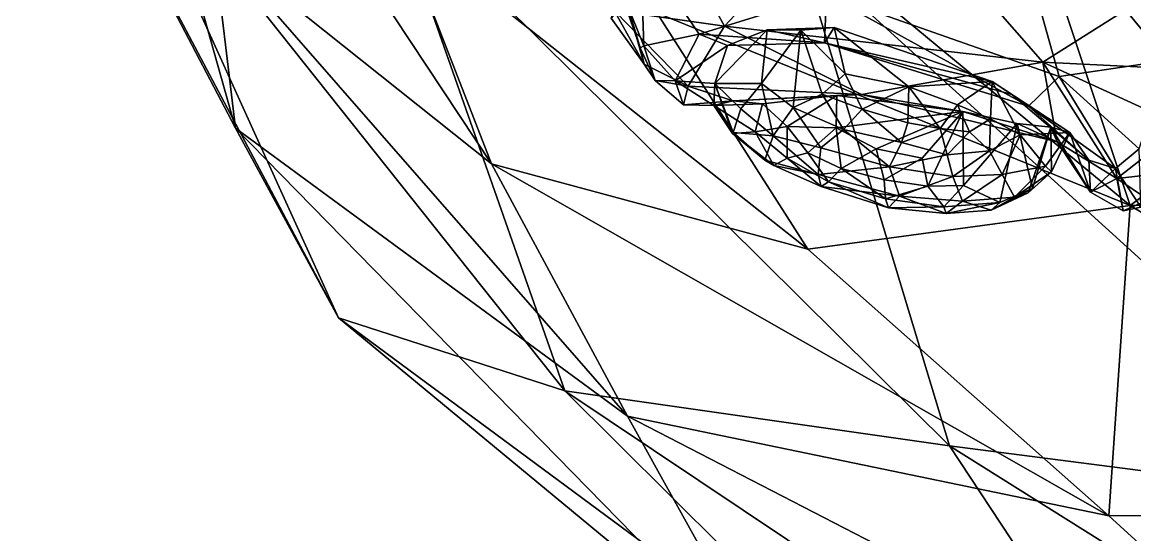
# Model space of a CAD drawing. Extents: x -1.07 to 1.07, y -3.15 to 5.89.
# Drawn here: x -0.8047 to -0.578, y -0.5574 to -0.453 of the extents above; entities that cross this region are included whole.
import ezdxf

# ---------------------------------------------------------------- set-up
doc = ezdxf.new("R2010")
doc.units = 0
doc.layers.add('TRICERTP$LWO', color=1, linetype='CONTINUOUS')

msp = doc.modelspace()

# ---------------------------------------------------------------- linework, layer by layer
at = {"layer": 'TRICERTP$LWO'}
for points in [[(-0.80473, -0.3915, 1.689), (-0.79922, -0.33973, 1.28291), (-0.76127, -0.47459, 1.57617)], [(-0.76579, -0.43659, 1.37961), (-0.76127, -0.47459, 1.57617), (-0.79922, -0.33973, 1.28291)], [(-0.78584, -0.41275, 2.00679), (-0.80473, -0.3915, 1.689), (-0.74025, -0.51323, 1.89386)], [(-0.76127, -0.47459, 1.57617), (-0.74025, -0.51323, 1.89386), (-0.80473, -0.3915, 1.689)], [(-0.76579, -0.43659, 1.37961), (-0.76877, -0.39168, 1.1775), (-0.70911, -0.48181, 1.31336)], [(-0.72788, -0.43334, 1.1638), (-0.70911, -0.48181, 1.31336), (-0.76877, -0.39168, 1.1775)], [(-0.72998, -0.42602, 2.12985), (-0.78584, -0.41275, 2.00679), (-0.69412, -0.52811, 2.03081)], [(-0.74025, -0.51323, 1.89386), (-0.69412, -0.52811, 2.03081), (-0.78584, -0.41275, 2.00679)], [(-0.66164, -0.45377, 0.00649), (-0.68412, -0.4506, 0.01038), (-0.68238, -0.41599, 0.00918)], [(-0.66164, -0.45377, 0.00649), (-0.68238, -0.41599, 0.00918), (-0.63135, -0.42149, 0.00828)], [(-0.59344, -0.46401, 0.12862), (-0.60615, -0.41839, 0.17177), (-0.64081, -0.44734, 0.1406)], [(-0.59344, -0.46401, 0.12862), (-0.5714, -0.46078, 0.12442), (-0.60615, -0.41839, 0.17177)], [(-0.60615, -0.41839, 0.17177), (-0.5714, -0.46078, 0.12442), (-0.55268, -0.43192, 0.16692)], [(-0.59676, -0.4611, 0.00479), (-0.66164, -0.45377, 0.00649), (-0.63135, -0.42149, 0.00828)], [(-0.63135, -0.42149, 0.00828), (-0.5454, -0.4286, 0.00353), (-0.59676, -0.4611, 0.00479)], [(-0.60158, -0.4224, 1.02549), (-0.57891, -0.49034, 1.17612), (-0.63557, -0.44334, 1.0778)], [(-0.527, -0.45133, 1.07168), (-0.57891, -0.49034, 1.17612), (-0.60158, -0.4224, 1.02549)], [(-0.64631, -0.43805, 2.28687), (-0.72998, -0.42602, 2.12985), (-0.61577, -0.53929, 2.2082)], [(-0.69412, -0.52811, 2.03081), (-0.61577, -0.53929, 2.2082), (-0.72998, -0.42602, 2.12985)], [(-0.59676, -0.4611, 0.00479), (-0.5454, -0.4286, 0.00353), (-0.54737, -0.46358, 0.00293)], [(-0.70911, -0.48181, 1.31336), (-0.72788, -0.43334, 1.1638), (-0.64462, -0.4992, 1.25331)], [(-0.67543, -0.45103, 1.13173), (-0.64462, -0.4992, 1.25331), (-0.72788, -0.43334, 1.1638)], [(-0.76127, -0.47459, 1.57617), (-0.76579, -0.43659, 1.37961), (-0.68138, -0.53328, 1.45915)], [(-0.70911, -0.48181, 1.31336), (-0.68138, -0.53328, 1.45915), (-0.76579, -0.43659, 1.37961)], [(-0.67807, -0.45777, 0.07108), (-0.67875, -0.4377, 0.10367), (-0.68461, -0.44141, 0.08916)], [(-0.67807, -0.45777, 0.07108), (-0.6668, -0.45537, 0.09825), (-0.67875, -0.4377, 0.10367)], [(-0.6668, -0.45537, 0.09825), (-0.64081, -0.44734, 0.1406), (-0.67875, -0.4377, 0.10367)], [(-0.54302, -0.45068, 2.44283), (-0.64631, -0.43805, 2.28687), (-0.52158, -0.55145, 2.37869)], [(-0.61577, -0.53929, 2.2082), (-0.52158, -0.55145, 2.37869), (-0.64631, -0.43805, 2.28687)], [(-0.67879, -0.45821, 0.05789), (-0.68461, -0.44141, 0.08916), (-0.68168, -0.4486, 0.06064)], [(-0.67879, -0.45821, 0.05789), (-0.67807, -0.45777, 0.07108), (-0.68461, -0.44141, 0.08916)], [(-0.63557, -0.44334, 1.0778), (-0.57891, -0.49034, 1.17612), (-0.67543, -0.45103, 1.13173)], [(-0.68472, -0.45216, 0.02169), (-0.67797, -0.46154, 0.02855), (-0.68168, -0.4486, 0.06064)], [(-0.67879, -0.45821, 0.05789), (-0.68168, -0.4486, 0.06064), (-0.67797, -0.46154, 0.02855)], [(-0.64081, -0.44734, 0.1406), (-0.6668, -0.45537, 0.09825), (-0.64123, -0.45717, 0.12676)], [(-0.64081, -0.44734, 0.1406), (-0.64123, -0.45717, 0.12676), (-0.59967, -0.47006, 0.12351)], [(-0.59967, -0.47006, 0.12351), (-0.59344, -0.46401, 0.12862), (-0.64081, -0.44734, 0.1406)], [(-0.67797, -0.46154, 0.02855), (-0.68472, -0.45216, 0.02169), (-0.68412, -0.4506, 0.01038)], [(-0.66164, -0.45377, 0.00649), (-0.66902, -0.46599, 0.01528), (-0.68412, -0.4506, 0.01038)], [(-0.67797, -0.46154, 0.02855), (-0.68412, -0.4506, 0.01038), (-0.66902, -0.46599, 0.01528)], [(-0.64462, -0.4992, 1.25331), (-0.67543, -0.45103, 1.13173), (-0.57891, -0.49034, 1.17612)], [(-0.57891, -0.49034, 1.17612), (-0.527, -0.45133, 1.07168), (-0.49421, -0.48848, 1.16196)], [(-0.67807, -0.45777, 0.07108), (-0.67165, -0.4649, 0.05756), (-0.6668, -0.45537, 0.09825)], [(-0.66097, -0.45771, 0.09577), (-0.6668, -0.45537, 0.09825), (-0.67165, -0.4649, 0.05756)], [(-0.66902, -0.46599, 0.01528), (-0.66164, -0.45377, 0.00649), (-0.63371, -0.46771, 0.00436)], [(-0.6668, -0.45537, 0.09825), (-0.66097, -0.45771, 0.09577), (-0.64123, -0.45717, 0.12676)], [(-0.65293, -0.45451, 0.10559), (-0.66359, -0.46546, 0.06708), (-0.6541, -0.46543, 0.09532)], [(-0.65293, -0.45451, 0.10559), (-0.66097, -0.45771, 0.09577), (-0.66359, -0.46546, 0.06708)], [(-0.63371, -0.46771, 0.00436), (-0.66164, -0.45377, 0.00649), (-0.59676, -0.4611, 0.00479)], [(-0.66097, -0.45771, 0.09577), (-0.65293, -0.45451, 0.10559), (-0.64123, -0.45717, 0.12676)], [(-0.64606, -0.45458, 0.11187), (-0.65293, -0.45451, 0.10559), (-0.6541, -0.46543, 0.09532)], [(-0.64606, -0.45458, 0.11187), (-0.6541, -0.46543, 0.09532), (-0.6476, -0.47037, 0.0998)], [(-0.63923, -0.45407, 0.12051), (-0.65293, -0.45451, 0.10559), (-0.64606, -0.45458, 0.11187)], [(-0.63923, -0.45407, 0.12051), (-0.64123, -0.45717, 0.12676), (-0.65293, -0.45451, 0.10559)], [(-0.64174, -0.46765, 0.11036), (-0.64606, -0.45458, 0.11187), (-0.6476, -0.47037, 0.0998)], [(-0.637, -0.46349, 0.11651), (-0.63923, -0.45407, 0.12051), (-0.64606, -0.45458, 0.11187)], [(-0.637, -0.46349, 0.11651), (-0.64606, -0.45458, 0.11187), (-0.64174, -0.46765, 0.11036)], [(-0.64123, -0.45717, 0.12676), (-0.63923, -0.45407, 0.12051), (-0.60706, -0.46506, 0.11687)], [(-0.63923, -0.45407, 0.12051), (-0.62404, -0.46614, 0.11775), (-0.60706, -0.46506, 0.11687)], [(-0.637, -0.46349, 0.11651), (-0.62404, -0.46614, 0.11775), (-0.63923, -0.45407, 0.12051)], [(-0.67807, -0.45777, 0.07108), (-0.67879, -0.45821, 0.05789), (-0.67576, -0.46484, 0.04921)], [(-0.67807, -0.45777, 0.07108), (-0.67576, -0.46484, 0.04921), (-0.67165, -0.4649, 0.05756)], [(-0.67165, -0.4649, 0.05756), (-0.66359, -0.46546, 0.06708), (-0.66097, -0.45771, 0.09577)], [(-0.60306, -0.46769, 0.11927), (-0.59967, -0.47006, 0.12351), (-0.64123, -0.45717, 0.12676)], [(-0.60306, -0.46769, 0.11927), (-0.64123, -0.45717, 0.12676), (-0.60706, -0.46506, 0.11687)], [(-0.67879, -0.45821, 0.05789), (-0.67797, -0.46154, 0.02855), (-0.67576, -0.46484, 0.04921)], [(-0.66902, -0.46599, 0.01528), (-0.67576, -0.46484, 0.04921), (-0.67797, -0.46154, 0.02855)], [(-0.59385, -0.47735, 0.0084), (-0.63371, -0.46771, 0.00436), (-0.59676, -0.4611, 0.00479)], [(-0.59385, -0.47735, 0.0084), (-0.59676, -0.4611, 0.00479), (-0.58165, -0.48479, 0.0173)], [(-0.54737, -0.46358, 0.00293), (-0.56814, -0.47419, 0.00618), (-0.59676, -0.4611, 0.00479)], [(-0.56814, -0.47419, 0.00618), (-0.58165, -0.48479, 0.0173), (-0.59676, -0.4611, 0.00479)], [(-0.5771, -0.47875, 0.09572), (-0.5714, -0.46078, 0.12442), (-0.59344, -0.46401, 0.12862)], [(-0.637, -0.46349, 0.11651), (-0.64174, -0.46765, 0.11036), (-0.63356, -0.47066, 0.11201)], [(-0.62404, -0.46614, 0.11775), (-0.637, -0.46349, 0.11651), (-0.63356, -0.47066, 0.11201)], [(-0.58193, -0.48278, 0.09193), (-0.59344, -0.46401, 0.12862), (-0.59967, -0.47006, 0.12351)], [(-0.58193, -0.48278, 0.09193), (-0.5771, -0.47875, 0.09572), (-0.59344, -0.46401, 0.12862)], [(-0.67576, -0.46484, 0.04921), (-0.66997, -0.4698, 0.03019), (-0.67165, -0.4649, 0.05756)], [(-0.67576, -0.46484, 0.04921), (-0.66902, -0.46599, 0.01528), (-0.66997, -0.4698, 0.03019)], [(-0.66359, -0.46546, 0.06708), (-0.67165, -0.4649, 0.05756), (-0.66381, -0.46992, 0.03245)], [(-0.66997, -0.4698, 0.03019), (-0.66381, -0.46992, 0.03245), (-0.67165, -0.4649, 0.05756)], [(-0.66902, -0.46599, 0.01528), (-0.65993, -0.46901, 0.01478), (-0.66997, -0.4698, 0.03019)], [(-0.66902, -0.46599, 0.01528), (-0.63371, -0.46771, 0.00436), (-0.65993, -0.46901, 0.01478)], [(-0.66359, -0.46546, 0.06708), (-0.66381, -0.46992, 0.03245), (-0.65995, -0.47567, 0.03801)], [(-0.65827, -0.47065, 0.07697), (-0.6541, -0.46543, 0.09532), (-0.66359, -0.46546, 0.06708)], [(-0.65827, -0.47065, 0.07697), (-0.66359, -0.46546, 0.06708), (-0.65982, -0.47542, 0.05802)], [(-0.65982, -0.47542, 0.05802), (-0.66359, -0.46546, 0.06708), (-0.65995, -0.47567, 0.03801)], [(-0.6541, -0.46543, 0.09532), (-0.65827, -0.47065, 0.07697), (-0.65171, -0.47609, 0.0796)], [(-0.6476, -0.47037, 0.0998), (-0.6541, -0.46543, 0.09532), (-0.65171, -0.47609, 0.0796)], [(-0.62404, -0.46614, 0.11775), (-0.63356, -0.47066, 0.11201), (-0.62425, -0.47348, 0.11319)], [(-0.62404, -0.46614, 0.11775), (-0.62425, -0.47348, 0.11319), (-0.61765, -0.47462, 0.1108)], [(-0.62404, -0.46614, 0.11775), (-0.61411, -0.46978, 0.11322), (-0.60706, -0.46506, 0.11687)], [(-0.62404, -0.46614, 0.11775), (-0.61765, -0.47462, 0.1108), (-0.61411, -0.46978, 0.11322)], [(-0.61411, -0.46978, 0.11322), (-0.60738, -0.47265, 0.10981), (-0.60706, -0.46506, 0.11687)], [(-0.60738, -0.47265, 0.10981), (-0.60135, -0.47592, 0.10082), (-0.60706, -0.46506, 0.11687)], [(-0.59126, -0.47545, 0.08163), (-0.60706, -0.46506, 0.11687), (-0.60135, -0.47592, 0.10082)], [(-0.60306, -0.46769, 0.11927), (-0.60706, -0.46506, 0.11687), (-0.59126, -0.47545, 0.08163)], [(-0.66997, -0.4698, 0.03019), (-0.65993, -0.46901, 0.01478), (-0.66381, -0.46992, 0.03245)], [(-0.65993, -0.46901, 0.01478), (-0.65386, -0.46963, 0.01657), (-0.66381, -0.46992, 0.03245)], [(-0.63371, -0.46771, 0.00436), (-0.63872, -0.4679, 0.00936), (-0.65993, -0.46901, 0.01478)], [(-0.65993, -0.46901, 0.01478), (-0.63872, -0.4679, 0.00936), (-0.65386, -0.46963, 0.01657)], [(-0.65386, -0.46963, 0.01657), (-0.63872, -0.4679, 0.00936), (-0.64886, -0.47421, 0.01148)], [(-0.63887, -0.47452, 0.00682), (-0.64886, -0.47421, 0.01148), (-0.63872, -0.4679, 0.00936)], [(-0.64174, -0.46765, 0.11036), (-0.6476, -0.47037, 0.0998), (-0.63738, -0.47484, 0.1035)], [(-0.63356, -0.47066, 0.11201), (-0.64174, -0.46765, 0.11036), (-0.63738, -0.47484, 0.1035)], [(-0.63887, -0.47452, 0.00682), (-0.63872, -0.4679, 0.00936), (-0.61304, -0.47119, 0.00601)], [(-0.63872, -0.4679, 0.00936), (-0.63371, -0.46771, 0.00436), (-0.61304, -0.47119, 0.00601)], [(-0.59385, -0.47735, 0.0084), (-0.61304, -0.47119, 0.00601), (-0.63371, -0.46771, 0.00436)], [(-0.59126, -0.47545, 0.08163), (-0.58734, -0.48107, 0.08716), (-0.60306, -0.46769, 0.11927)], [(-0.59967, -0.47006, 0.12351), (-0.60306, -0.46769, 0.11927), (-0.58734, -0.48107, 0.08716)], [(-0.66381, -0.46992, 0.03245), (-0.65386, -0.46963, 0.01657), (-0.65534, -0.47534, 0.02372)], [(-0.65995, -0.47567, 0.03801), (-0.66381, -0.46992, 0.03245), (-0.65534, -0.47534, 0.02372)], [(-0.65827, -0.47065, 0.07697), (-0.65982, -0.47542, 0.05802), (-0.65171, -0.47609, 0.0796)], [(-0.65534, -0.47534, 0.02372), (-0.65386, -0.46963, 0.01657), (-0.64886, -0.47421, 0.01148)], [(-0.6476, -0.47037, 0.0998), (-0.65171, -0.47609, 0.0796), (-0.64197, -0.47859, 0.08717)], [(-0.63738, -0.47484, 0.1035), (-0.6476, -0.47037, 0.0998), (-0.64197, -0.47859, 0.08717)], [(-0.63073, -0.4788, 0.00683), (-0.63887, -0.47452, 0.00682), (-0.61304, -0.47119, 0.00601)], [(-0.63356, -0.47066, 0.11201), (-0.63738, -0.47484, 0.1035), (-0.62556, -0.47746, 0.10755)], [(-0.62425, -0.47348, 0.11319), (-0.63356, -0.47066, 0.11201), (-0.62556, -0.47746, 0.10755)], [(-0.62135, -0.48065, 0.00651), (-0.63073, -0.4788, 0.00683), (-0.61304, -0.47119, 0.00601)], [(-0.62019, -0.4864, 0.01094), (-0.62135, -0.48065, 0.00651), (-0.61304, -0.47119, 0.00601)], [(-0.61288, -0.48623, 0.01243), (-0.62019, -0.4864, 0.01094), (-0.61304, -0.47119, 0.00601)], [(-0.61167, -0.47532, 0.10875), (-0.61411, -0.46978, 0.11322), (-0.61765, -0.47462, 0.1108)], [(-0.61411, -0.46978, 0.11322), (-0.61167, -0.47532, 0.10875), (-0.60738, -0.47265, 0.10981)], [(-0.61304, -0.47119, 0.00601), (-0.59385, -0.47735, 0.0084), (-0.60197, -0.47364, 0.01246)], [(-0.61288, -0.48623, 0.01243), (-0.61304, -0.47119, 0.00601), (-0.60197, -0.47364, 0.01246)], [(-0.58734, -0.48107, 0.08716), (-0.58193, -0.48278, 0.09193), (-0.59967, -0.47006, 0.12351)], [(-0.62425, -0.47348, 0.11319), (-0.62556, -0.47746, 0.10755), (-0.61765, -0.47462, 0.1108)], [(-0.60549, -0.48971, 0.02213), (-0.61288, -0.48623, 0.01243), (-0.60197, -0.47364, 0.01246)], [(-0.61167, -0.47532, 0.10875), (-0.60761, -0.4792, 0.10168), (-0.60738, -0.47265, 0.10981)], [(-0.60135, -0.47592, 0.10082), (-0.60738, -0.47265, 0.10981), (-0.60761, -0.4792, 0.10168)], [(-0.59886, -0.48683, 0.02422), (-0.60549, -0.48971, 0.02213), (-0.60197, -0.47364, 0.01246)], [(-0.59511, -0.47434, 0.02422), (-0.60197, -0.47364, 0.01246), (-0.59385, -0.47735, 0.0084)], [(-0.59886, -0.48683, 0.02422), (-0.60197, -0.47364, 0.01246), (-0.59511, -0.47434, 0.02422)], [(-0.74025, -0.51323, 1.89386), (-0.76127, -0.47459, 1.57617), (-0.65197, -0.58626, 1.65553)], [(-0.68138, -0.53328, 1.45915), (-0.65197, -0.58626, 1.65553), (-0.76127, -0.47459, 1.57617)], [(-0.65995, -0.47567, 0.03801), (-0.65534, -0.47534, 0.02372), (-0.65155, -0.48219, 0.03778)], [(-0.65982, -0.47542, 0.05802), (-0.65995, -0.47567, 0.03801), (-0.65336, -0.48109, 0.05713)], [(-0.65155, -0.48219, 0.03778), (-0.65336, -0.48109, 0.05713), (-0.65995, -0.47567, 0.03801)], [(-0.65336, -0.48109, 0.05713), (-0.65171, -0.47609, 0.0796), (-0.65982, -0.47542, 0.05802)], [(-0.65534, -0.47534, 0.02372), (-0.64886, -0.47421, 0.01148), (-0.64882, -0.48065, 0.0232)], [(-0.64882, -0.48065, 0.0232), (-0.65155, -0.48219, 0.03778), (-0.65534, -0.47534, 0.02372)], [(-0.65171, -0.47609, 0.0796), (-0.65336, -0.48109, 0.05713), (-0.64253, -0.48403, 0.06528)], [(-0.64197, -0.47859, 0.08717), (-0.65171, -0.47609, 0.0796), (-0.64253, -0.48403, 0.06528)], [(-0.64464, -0.4796, 0.01198), (-0.64882, -0.48065, 0.0232), (-0.64886, -0.47421, 0.01148)], [(-0.64886, -0.47421, 0.01148), (-0.63887, -0.47452, 0.00682), (-0.64464, -0.4796, 0.01198)], [(-0.64464, -0.4796, 0.01198), (-0.63887, -0.47452, 0.00682), (-0.63783, -0.48276, 0.01091)], [(-0.63738, -0.47484, 0.1035), (-0.64197, -0.47859, 0.08717), (-0.62798, -0.48246, 0.0897)], [(-0.63073, -0.4788, 0.00683), (-0.63783, -0.48276, 0.01091), (-0.63887, -0.47452, 0.00682)], [(-0.62556, -0.47746, 0.10755), (-0.63738, -0.47484, 0.1035), (-0.62798, -0.48246, 0.0897)], [(-0.61624, -0.47997, 0.10282), (-0.61765, -0.47462, 0.1108), (-0.62556, -0.47746, 0.10755)], [(-0.61765, -0.47462, 0.1108), (-0.61624, -0.47997, 0.10282), (-0.61167, -0.47532, 0.10875)], [(-0.60761, -0.4792, 0.10168), (-0.61167, -0.47532, 0.10875), (-0.61624, -0.47997, 0.10282)], [(-0.60761, -0.4792, 0.10168), (-0.60501, -0.48401, 0.08846), (-0.60135, -0.47592, 0.10082)], [(-0.59616, -0.48232, 0.08479), (-0.60135, -0.47592, 0.10082), (-0.60501, -0.48401, 0.08846)], [(-0.60135, -0.47592, 0.10082), (-0.59616, -0.48232, 0.08479), (-0.59126, -0.47545, 0.08163)], [(-0.59498, -0.48349, 0.06428), (-0.59975, -0.48775, 0.04054), (-0.59511, -0.47434, 0.02422)], [(-0.59975, -0.48775, 0.04054), (-0.59886, -0.48683, 0.02422), (-0.59511, -0.47434, 0.02422)], [(-0.59616, -0.48232, 0.08479), (-0.59498, -0.48349, 0.06428), (-0.59126, -0.47545, 0.08163)], [(-0.59126, -0.47545, 0.08163), (-0.59498, -0.48349, 0.06428), (-0.59511, -0.47434, 0.02422)], [(-0.58699, -0.48761, 0.04522), (-0.59511, -0.47434, 0.02422), (-0.59385, -0.47735, 0.0084)], [(-0.59126, -0.47545, 0.08163), (-0.59511, -0.47434, 0.02422), (-0.58699, -0.48761, 0.04522)], [(-0.58699, -0.48761, 0.04522), (-0.58734, -0.48107, 0.08716), (-0.59126, -0.47545, 0.08163)], [(-0.58165, -0.48479, 0.0173), (-0.56814, -0.47419, 0.00618), (-0.56776, -0.48327, 0.01756)], [(-0.62556, -0.47746, 0.10755), (-0.62798, -0.48246, 0.0897), (-0.61624, -0.47997, 0.10282)], [(-0.59385, -0.47735, 0.0084), (-0.58165, -0.48479, 0.0173), (-0.58699, -0.48761, 0.04522)], [(-0.64882, -0.48065, 0.0232), (-0.64464, -0.4796, 0.01198), (-0.64039, -0.4855, 0.02408)], [(-0.63783, -0.48276, 0.01091), (-0.64039, -0.4855, 0.02408), (-0.64464, -0.4796, 0.01198)], [(-0.64197, -0.47859, 0.08717), (-0.64253, -0.48403, 0.06528), (-0.62798, -0.48246, 0.0897)], [(-0.63783, -0.48276, 0.01091), (-0.63073, -0.4788, 0.00683), (-0.62904, -0.48509, 0.01077)], [(-0.62135, -0.48065, 0.00651), (-0.62904, -0.48509, 0.01077), (-0.63073, -0.4788, 0.00683)], [(-0.61508, -0.48441, 0.0892), (-0.61624, -0.47997, 0.10282), (-0.62798, -0.48246, 0.0897)], [(-0.61624, -0.47997, 0.10282), (-0.61508, -0.48441, 0.0892), (-0.60761, -0.4792, 0.10168)], [(-0.60501, -0.48401, 0.08846), (-0.60761, -0.4792, 0.10168), (-0.61508, -0.48441, 0.0892)], [(-0.58193, -0.48278, 0.09193), (-0.57677, -0.49066, 0.05679), (-0.5771, -0.47875, 0.09572)], [(-0.68138, -0.53328, 1.45915), (-0.70911, -0.48181, 1.31336), (-0.5833, -0.55358, 1.34849)], [(-0.64462, -0.4992, 1.25331), (-0.5833, -0.55358, 1.34849), (-0.70911, -0.48181, 1.31336)], [(-0.65336, -0.48109, 0.05713), (-0.65155, -0.48219, 0.03778), (-0.64253, -0.48403, 0.06528)], [(-0.65155, -0.48219, 0.03778), (-0.64882, -0.48065, 0.0232), (-0.64188, -0.48645, 0.04074)], [(-0.64188, -0.48645, 0.04074), (-0.64253, -0.48403, 0.06528), (-0.65155, -0.48219, 0.03778)], [(-0.64039, -0.4855, 0.02408), (-0.64188, -0.48645, 0.04074), (-0.64882, -0.48065, 0.0232)], [(-0.62598, -0.48841, 0.06563), (-0.62798, -0.48246, 0.0897), (-0.64253, -0.48403, 0.06528)], [(-0.64039, -0.4855, 0.02408), (-0.63783, -0.48276, 0.01091), (-0.62882, -0.48898, 0.02137)], [(-0.62904, -0.48509, 0.01077), (-0.62882, -0.48898, 0.02137), (-0.63783, -0.48276, 0.01091)], [(-0.62904, -0.48509, 0.01077), (-0.62135, -0.48065, 0.00651), (-0.62019, -0.4864, 0.01094)], [(-0.62798, -0.48246, 0.0897), (-0.62598, -0.48841, 0.06563), (-0.61508, -0.48441, 0.0892)], [(-0.60501, -0.48401, 0.08846), (-0.6025, -0.48865, 0.06672), (-0.59616, -0.48232, 0.08479)], [(-0.59498, -0.48349, 0.06428), (-0.59616, -0.48232, 0.08479), (-0.6025, -0.48865, 0.06672)], [(-0.58193, -0.48278, 0.09193), (-0.58734, -0.48107, 0.08716), (-0.58699, -0.48761, 0.04522)], [(-0.58193, -0.48278, 0.09193), (-0.58699, -0.48761, 0.04522), (-0.58035, -0.49139, 0.04555)], [(-0.58193, -0.48278, 0.09193), (-0.58035, -0.49139, 0.04555), (-0.57677, -0.49066, 0.05679)], [(-0.64253, -0.48403, 0.06528), (-0.64188, -0.48645, 0.04074), (-0.62598, -0.48841, 0.06563)], [(-0.62882, -0.48898, 0.02137), (-0.62904, -0.48509, 0.01077), (-0.62019, -0.4864, 0.01094)], [(-0.61308, -0.48946, 0.06773), (-0.61508, -0.48441, 0.0892), (-0.62598, -0.48841, 0.06563)], [(-0.61508, -0.48441, 0.0892), (-0.61308, -0.48946, 0.06773), (-0.60501, -0.48401, 0.08846)], [(-0.6025, -0.48865, 0.06672), (-0.60501, -0.48401, 0.08846), (-0.61308, -0.48946, 0.06773)], [(-0.59498, -0.48349, 0.06428), (-0.6025, -0.48865, 0.06672), (-0.59975, -0.48775, 0.04054)], [(-0.58035, -0.49139, 0.04555), (-0.58699, -0.48761, 0.04522), (-0.58165, -0.48479, 0.0173)], [(-0.58165, -0.48479, 0.0173), (-0.56776, -0.48327, 0.01756), (-0.57519, -0.48914, 0.0358)], [(-0.58035, -0.49139, 0.04555), (-0.58165, -0.48479, 0.0173), (-0.57519, -0.48914, 0.0358)], [(-0.64188, -0.48645, 0.04074), (-0.64039, -0.4855, 0.02408), (-0.62821, -0.49079, 0.03873)], [(-0.62821, -0.49079, 0.03873), (-0.62598, -0.48841, 0.06563), (-0.64188, -0.48645, 0.04074)], [(-0.62882, -0.48898, 0.02137), (-0.62821, -0.49079, 0.03873), (-0.64039, -0.4855, 0.02408)], [(-0.61694, -0.4906, 0.02382), (-0.62882, -0.48898, 0.02137), (-0.62019, -0.4864, 0.01094)], [(-0.61694, -0.4906, 0.02382), (-0.62019, -0.4864, 0.01094), (-0.61288, -0.48623, 0.01243)], [(-0.60549, -0.48971, 0.02213), (-0.61694, -0.4906, 0.02382), (-0.61288, -0.48623, 0.01243)], [(-0.59975, -0.48775, 0.04054), (-0.60724, -0.4913, 0.0417), (-0.59886, -0.48683, 0.02422)], [(-0.60724, -0.4913, 0.0417), (-0.60549, -0.48971, 0.02213), (-0.59886, -0.48683, 0.02422)], [(-0.62821, -0.49079, 0.03873), (-0.62882, -0.48898, 0.02137), (-0.61694, -0.4906, 0.02382)], [(-0.62598, -0.48841, 0.06563), (-0.62821, -0.49079, 0.03873), (-0.61643, -0.49198, 0.04265)], [(-0.61308, -0.48946, 0.06773), (-0.62598, -0.48841, 0.06563), (-0.61643, -0.49198, 0.04265)], [(-0.61643, -0.49198, 0.04265), (-0.61694, -0.4906, 0.02382), (-0.60549, -0.48971, 0.02213)], [(-0.61308, -0.48946, 0.06773), (-0.61643, -0.49198, 0.04265), (-0.60724, -0.4913, 0.0417)], [(-0.60724, -0.4913, 0.0417), (-0.61643, -0.49198, 0.04265), (-0.60549, -0.48971, 0.02213)], [(-0.6025, -0.48865, 0.06672), (-0.61308, -0.48946, 0.06773), (-0.60724, -0.4913, 0.0417)], [(-0.6025, -0.48865, 0.06672), (-0.60724, -0.4913, 0.0417), (-0.59975, -0.48775, 0.04054)], [(-0.58035, -0.49139, 0.04555), (-0.57519, -0.48914, 0.0358), (-0.57677, -0.49066, 0.05679)], [(-0.57891, -0.49034, 1.17612), (-0.49421, -0.48848, 1.16196), (-0.47533, -0.55337, 1.28207)], [(-0.64462, -0.4992, 1.25331), (-0.57891, -0.49034, 1.17612), (-0.5833, -0.55358, 1.34849)], [(-0.61643, -0.49198, 0.04265), (-0.62821, -0.49079, 0.03873), (-0.61694, -0.4906, 0.02382)], [(-0.57891, -0.49034, 1.17612), (-0.47533, -0.55337, 1.28207), (-0.5833, -0.55358, 1.34849)], [(-0.69412, -0.52811, 2.03081), (-0.74025, -0.51323, 1.89386), (-0.61857, -0.60327, 1.89619)], [(-0.65197, -0.58626, 1.65553), (-0.61857, -0.60327, 1.89619), (-0.74025, -0.51323, 1.89386)], [(-0.61577, -0.53929, 2.2082), (-0.69412, -0.52811, 2.03081), (-0.56708, -0.6132, 2.11206)], [(-0.61857, -0.60327, 1.89619), (-0.56708, -0.6132, 2.11206), (-0.69412, -0.52811, 2.03081)], [(-0.65197, -0.58626, 1.65553), (-0.68138, -0.53328, 1.45915), (-0.50661, -0.62352, 1.47992)], [(-0.5833, -0.55358, 1.34849), (-0.50661, -0.62352, 1.47992), (-0.68138, -0.53328, 1.45915)], [(-0.52158, -0.55145, 2.37869), (-0.61577, -0.53929, 2.2082), (-0.4892, -0.61872, 2.31513)], [(-0.56708, -0.6132, 2.11206), (-0.4892, -0.61872, 2.31513), (-0.61577, -0.53929, 2.2082)], [(-0.5833, -0.55358, 1.34849), (-0.47533, -0.55337, 1.28207), (-0.50661, -0.62352, 1.47992)]]:
    msp.add_3dface(points, dxfattribs=at)

doc.saveas('drawing.dxf')
